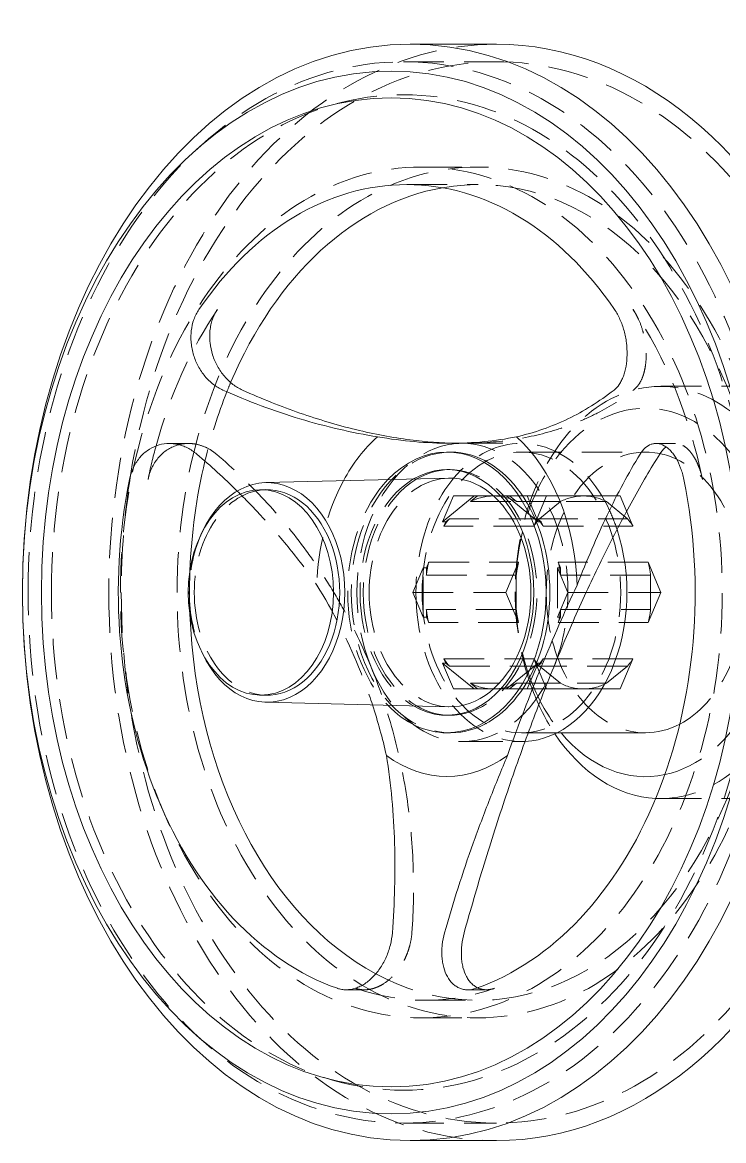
# Model space of a CAD drawing. Header units: millimetres. Extents: x -46397 to 283259, y -8690 to 23983.
# Drawn here: x -39964.6 to -39877.8, y 5236.9 to 5375.4 of the extents above; entities that cross this region are included whole.
import ezdxf

# ---------------------------------------------------------------- set-up
doc = ezdxf.new("R2010")
doc.units = ezdxf.units.MM
doc.linetypes.add('HIDDENX2', pattern=[0.75, 0.5, -0.25])

msp = doc.modelspace()

# ---------------------------------------------------------------- linework, layer by layer
at = {"color": 2, "linetype": 'Continuous', "lineweight": 0, "ltscale": 10, "extrusion": (6.89019e-16, 1, 0)}
for p, q in [((-39916.61, 5372.74, -1.5), (-39905.9, 5372.74, -1.5)), ((-39912.05, 5322.2, -1.5), (-39911.59, 5322.2, -1.5)), ((-39887.95, 5322.19, -1.5), (-39887.95, 5322.19, -1.5)), ((-39934.5, 5318.41, -1.5), (-39911.84, 5318.97, -1.5)), ((-39935.26, 5317.52, -1.5), (-39934.49, 5317.54, -1.5)), ((-39901.45, 5292.85, -1.5), (-39901.45, 5292.85, -1.5)), ((-39935.26, 5292.09, -1.5), (-39934.49, 5292.07, -1.5)), ((-39934.5, 5291.2, -1.5), (-39911.84, 5290.64, -1.5)), ((-39912.05, 5287.41, -1.5), (-39911.6, 5287.41, -1.5)), ((-39898.41, 5287.41, -1.5), (-39887.45, 5287.41, -1.5)), ((-39903.93, 5286.33, -1.5), (-39903.93, 5286.33, -1.5)), ((-39916.61, 5236.87, -1.5), (-39905.9, 5236.87, -1.5))]:
    msp.add_line(p, q, dxfattribs=at)
at = {"color": 1, "linetype": 'HIDDENX2', "lineweight": 0, "ltscale": 10, "extrusion": (6.89019e-16, 1, 0)}
for p, q in [((-39917.43, 5370.56, -1.5), (-39905.9, 5370.56, -1.5)), ((-39915.22, 5357.52, -1.5), (-39908.2, 5357.52, -1.5)), ((-39917.03, 5355.35, -1.5), (-39908.2, 5355.35, -1.5)), ((-39885.53, 5330.35, -1.5), (-39871.89, 5330.35, -1.5)), ((-39944.06, 5323.26, -1.5), (-39946.46, 5323.26, -1.5)), ((-39910.13, 5323.28, -1.5), (-39911.68, 5323.28, -1.5)), ((-39910.13, 5323.28, -1.5), (-39902.82, 5323.28, -1.5)), ((-39883.75, 5323.26, -1.5), (-39886.15, 5323.26, -1.5)), ((-39902.82, 5322.2, -1.5), (-39887.95, 5322.19, -1.5)), ((-39887.95, 5322.19, -1.5), (-39887.45, 5322.19, -1.5)), ((-39912.05, 5320.02, -1.5), (-39911.66, 5320.02, -1.5)), ((-39912.58, 5313.56, -1.5), (-39911.23, 5316.76, -1.5)), ((-39912.58, 5313.56, -1.5), (-39908.66, 5316.76, -1.5)), ((-39911.23, 5316.76, -1.5), (-39908.66, 5316.76, -1.5)), ((-39911.23, 5316.76, -1.5), (-39899.7, 5316.76, -1.5)), ((-39908.28, 5316.76, -1.5), (-39909.14, 5316.06, -1.5)), ((-39909.14, 5316.06, -1.5), (-39898, 5316.06, -1.5)), ((-39908.66, 5316.76, -1.5), (-39908.28, 5316.76, -1.5)), ((-39908.28, 5316.76, -1.5), (-39906.28, 5316.76, -1.5)), ((-39906.28, 5316.76, -1.5), (-39895.14, 5316.76, -1.5)), ((-39906.28, 5316.76, -1.5), (-39904.29, 5316.76, -1.5)), ((-39906.28, 5316.76, -1.5), (-39895.14, 5316.76, -1.5)), ((-39904.29, 5316.76, -1.5), (-39904.67, 5316.76, -1.5)), ((-39904.67, 5316.76, -1.5), (-39902.1, 5316.76, -1.5)), ((-39904.67, 5316.76, -1.5), (-39900.75, 5313.56, -1.5)), ((-39903.42, 5316.06, -1.5), (-39904.29, 5316.76, -1.5)), ((-39892.28, 5316.06, -1.5), (-39903.42, 5316.06, -1.5)), ((-39902.1, 5316.76, -1.5), (-39900.75, 5313.56, -1.5)), ((-39902.1, 5316.76, -1.5), (-39890.57, 5316.76, -1.5)), ((-39899.7, 5316.76, -1.5), (-39901.28, 5313.02, -1.5)), ((-39900.6, 5313.93, -1.5), (-39898, 5316.06, -1.5)), ((-39895.14, 5316.76, -1.5), (-39899.7, 5316.76, -1.5)), ((-39890.57, 5316.76, -1.5), (-39895.14, 5316.76, -1.5)), ((-39892.28, 5316.06, -1.5), (-39889.68, 5313.93, -1.5)), ((-39889, 5313.02, -1.5), (-39890.57, 5316.76, -1.5)), ((-39912.19, 5313.56, -1.5), (-39912.58, 5313.56, -1.5)), ((-39912.42, 5313.02, -1.5), (-39912.19, 5313.56, -1.5)), ((-39901.28, 5313.02, -1.5), (-39912.42, 5313.02, -1.5)), ((-39911.74, 5313.93, -1.5), (-39912.19, 5313.56, -1.5)), ((-39900.6, 5313.93, -1.5), (-39911.74, 5313.93, -1.5)), ((-39900.37, 5313.56, -1.5), (-39900.82, 5313.93, -1.5)), ((-39900.82, 5313.93, -1.5), (-39889.68, 5313.93, -1.5)), ((-39900.75, 5313.56, -1.5), (-39900.37, 5313.56, -1.5)), ((-39900.37, 5313.56, -1.5), (-39900.14, 5313.02, -1.5)), ((-39900.14, 5313.02, -1.5), (-39889, 5313.02, -1.5)), ((-39916.27, 5304.8, -1.5), (-39914.99, 5307.85, -1.5)), ((-39914.99, 5307.85, -1.5), (-39914.6, 5307.85, -1.5)), ((-39914.99, 5301.75, -1.5), (-39914.99, 5307.85, -1.5)), ((-39914.6, 5307.85, -1.5), (-39914.31, 5308.54, -1.5)), ((-39914.6, 5307.85, -1.5), (-39914.6, 5306.93, -1.5)), ((-39914.31, 5308.54, -1.5), (-39903.17, 5308.54, -1.5)), ((-39903.17, 5308.54, -1.5), (-39904.75, 5304.8, -1.5)), ((-39897.96, 5307.85, -1.5), (-39898.35, 5307.85, -1.5)), ((-39898.35, 5307.85, -1.5), (-39897.06, 5304.8, -1.5)), ((-39898.35, 5307.85, -1.5), (-39898.35, 5301.75, -1.5)), ((-39898.25, 5308.54, -1.5), (-39897.96, 5307.85, -1.5)), ((-39887.11, 5308.54, -1.5), (-39898.25, 5308.54, -1.5)), ((-39897.96, 5306.93, -1.5), (-39897.96, 5307.85, -1.5)), ((-39885.53, 5304.8, -1.5), (-39887.11, 5308.54, -1.5)), ((-39914.6, 5306.93, -1.5), (-39903.46, 5306.93, -1.5)), ((-39903.46, 5302.68, -1.5), (-39903.46, 5306.93, -1.5)), ((-39886.82, 5306.93, -1.5), (-39897.96, 5306.93, -1.5)), ((-39886.82, 5306.93, -1.5), (-39886.82, 5302.68, -1.5)), ((-39916.27, 5304.8, -1.5), (-39904.75, 5304.8, -1.5)), ((-39914.99, 5301.75, -1.5), (-39916.27, 5304.8, -1.5)), ((-39904.75, 5304.8, -1.5), (-39903.17, 5301.07, -1.5)), ((-39897.06, 5304.8, -1.5), (-39898.35, 5301.75, -1.5)), ((-39897.06, 5304.8, -1.5), (-39885.53, 5304.8, -1.5)), ((-39887.11, 5301.07, -1.5), (-39885.53, 5304.8, -1.5)), ((-39903.46, 5302.68, -1.5), (-39914.6, 5302.68, -1.5)), ((-39914.6, 5302.68, -1.5), (-39914.6, 5301.75, -1.5)), ((-39897.96, 5301.75, -1.5), (-39897.96, 5302.68, -1.5)), ((-39897.96, 5302.68, -1.5), (-39886.82, 5302.68, -1.5)), ((-39914.6, 5301.75, -1.5), (-39914.99, 5301.75, -1.5)), ((-39914.31, 5301.07, -1.5), (-39914.6, 5301.75, -1.5)), ((-39903.17, 5301.07, -1.5), (-39914.31, 5301.07, -1.5)), ((-39898.35, 5301.75, -1.5), (-39897.96, 5301.75, -1.5)), ((-39897.96, 5301.75, -1.5), (-39898.25, 5301.07, -1.5)), ((-39898.25, 5301.07, -1.5), (-39887.11, 5301.07, -1.5)), ((-39912.19, 5296.04, -1.5), (-39912.42, 5296.58, -1.5)), ((-39912.42, 5296.58, -1.5), (-39901.28, 5296.58, -1.5)), ((-39901.28, 5296.58, -1.5), (-39899.7, 5292.85, -1.5)), ((-39900.14, 5296.58, -1.5), (-39900.37, 5296.04, -1.5)), ((-39889, 5296.58, -1.5), (-39900.14, 5296.58, -1.5)), ((-39890.57, 5292.85, -1.5), (-39889, 5296.58, -1.5)), ((-39911.23, 5292.85, -1.5), (-39912.58, 5296.04, -1.5)), ((-39908.66, 5292.85, -1.5), (-39912.58, 5296.04, -1.5)), ((-39912.58, 5296.04, -1.5), (-39912.19, 5296.04, -1.5)), ((-39912.19, 5296.04, -1.5), (-39911.74, 5295.67, -1.5)), ((-39911.74, 5295.67, -1.5), (-39900.6, 5295.67, -1.5)), ((-39900.75, 5296.04, -1.5), (-39904.67, 5292.85, -1.5)), ((-39900.75, 5296.04, -1.5), (-39902.1, 5292.85, -1.5)), ((-39900.82, 5295.67, -1.5), (-39900.37, 5296.04, -1.5)), ((-39889.68, 5295.67, -1.5), (-39900.82, 5295.67, -1.5)), ((-39900.37, 5296.04, -1.5), (-39900.75, 5296.04, -1.5)), ((-39898, 5293.55, -1.5), (-39900.6, 5295.67, -1.5)), ((-39889.68, 5295.67, -1.5), (-39892.28, 5293.55, -1.5)), ((-39908.66, 5292.85, -1.5), (-39911.23, 5292.85, -1.5)), ((-39911.23, 5292.85, -1.5), (-39899.7, 5292.85, -1.5)), ((-39909.14, 5293.55, -1.5), (-39908.28, 5292.85, -1.5)), ((-39898, 5293.55, -1.5), (-39909.14, 5293.55, -1.5)), ((-39908.28, 5292.85, -1.5), (-39908.66, 5292.85, -1.5)), ((-39906.28, 5292.85, -1.5), (-39908.28, 5292.85, -1.5)), ((-39906.28, 5292.85, -1.5), (-39901.45, 5292.85, -1.5)), ((-39904.29, 5292.85, -1.5), (-39906.28, 5292.85, -1.5)), ((-39906.28, 5292.85, -1.5), (-39895.14, 5292.85, -1.5)), ((-39904.67, 5292.85, -1.5), (-39904.29, 5292.85, -1.5)), ((-39902.1, 5292.85, -1.5), (-39904.67, 5292.85, -1.5)), ((-39904.29, 5292.85, -1.5), (-39903.42, 5293.55, -1.5)), ((-39903.42, 5293.55, -1.5), (-39892.28, 5293.55, -1.5)), ((-39902.1, 5292.85, -1.5), (-39890.57, 5292.85, -1.5)), ((-39901.45, 5292.85, -1.5), (-39895.14, 5292.85, -1.5)), ((-39899.7, 5292.85, -1.5), (-39895.14, 5292.85, -1.5)), ((-39895.14, 5292.85, -1.5), (-39890.57, 5292.85, -1.5)), ((-39912.05, 5289.59, -1.5), (-39911.66, 5289.59, -1.5)), ((-39902.82, 5287.41, -1.5), (-39898.41, 5287.41, -1.5)), ((-39910.13, 5286.33, -1.5), (-39903.93, 5286.33, -1.5)), ((-39903.93, 5286.33, -1.5), (-39902.82, 5286.33, -1.5)), ((-39885.53, 5279.26, -1.5), (-39871.89, 5279.26, -1.5)), ((-39922.25, 5255.56, -1.5), (-39924.55, 5255.56, -1.5)), ((-39907.16, 5255.56, -1.5), (-39909.46, 5255.56, -1.5)), ((-39914.74, 5254.26, -1.5), (-39908.2, 5254.26, -1.5)), ((-39915.22, 5252.09, -1.5), (-39908.2, 5252.09, -1.5)), ((-39917.43, 5239.04, -1.5), (-39905.9, 5239.04, -1.5))]:
    msp.add_line(p, q, dxfattribs=at)
at = {"color": 1, "linetype": 'HIDDENX2', "lineweight": 0, "ltscale": 10}
for centre, major_axis, start_param, end_param in [((-39905.9, 5304.8, -1.5), (0, -65.76), -1.57079, 4.490081), ((-39905.9, 5304.8, -1.5), (0, 67.93), 0, 1.570803), ((-39917.43, 5304.8, -1.5), (0, -65.76), -1.570789783786884, 4.712395523392702), ((-39917.43, 5304.8, -1.5), (0, -61.68), -1.570789783786884, 4.712395523392702), ((-39915.22, 5304.8, -1.5), (0, -52.72), -1.570789783786884, 4.712395523392702), ((-39908.2, 5304.8, -1.5), (0, -52.72), -1.570789783786884, 4.712395523392702), ((-39908.2, 5304.8, -1.5), (0, -50.54), -0.362153, 3.26544), ((-39914.74, 5304.8, -1.5), (0, -50.54), -2.337247, -1.938214), ((-39914.74, 5304.8, -1.5), (0, 50.54), -1.290049, -0.804333), ((-39885.53, 5304.8, -1.5), (0, -25.54), -0.03637, 4.712396), ((-39908.2, 5304.8, -1.5), (0, -50.54), -2.084848, -1.898663), ((-39908.2, 5304.8, -1.5), (0, -50.54), -2.111296, -2.084848), ((-39887.45, 5304.8, -1.5), (0, -22.83), 0.148951, 4.712396), ((-39902.82, 5304.8, -1.5), (0, 18.48), -0.988088, 1.570803), ((-39914.74, 5304.8, -1.5), (0, -50.54), -1.938214, -1.85153), ((-39910.13, 5304.8, -1.5), (0, 18.48), 0.000007, 2.094402), ((-39910.13, 5304.8, -1.5), (0, 18.48), -1.661778, 0.000007), ((-39887.45, 5304.8, -1.5), (0, 17.39), -0.147066, 1.570803), ((-39911.6, 5304.8, -1.5), (0, 17.39), 0, 3.141593), ((-39902.82, 5304.8, -1.5), (0, -17.39), -1.570789783786884, 4.712395523392702), ((-39887.45, 5304.8, -1.5), (0, -17.39), 0.352221, 2.822669), ((-39911.66, 5304.8, -1.5), (0, -15.22), -0.017858, 3.159451), ((-39905.9, 5304.8, -1.5), (0, -65.76), -1.79308, -1.57079), ((-39912.05, 5304.8, -1.5), (0, -22.81), -2.222807, -1.610653), ((-39912.05, 5304.8, -1.5), (0, -17.39), -2.504308, -0.637284), ((-39912.05, 5304.8, -1.5), (0, -15.22), -2.748464, -1.57079), ((-39911.66, 5304.8, -1.5), (0, 15.22), 0.391426, 1.570803), ((-39911.66, 5304.8, -1.5), (0, 14.17), 0.017456, 1.570803), ((-39934.34, 5304.8, -1.5), (0, 12.74), 0.017456, 1.570803), ((-39906.28, 5304.8, -1.5), (0, 11.96), 0.000007, 0.345154), ((-39906.28, 5304.8, -1.5), (0, 11.96), -0.345141, 0.000007), ((-39895.14, 5304.8, -1.5), (0, 11.96), 0.000007, 0.345154), ((-39895.14, 5304.8, -1.5), (0, 11.96), -0.345141, 0.000007), ((-39902.82, 5304.8, -1.5), (0, 18.48), -1.135075, -0.988128), ((-39906.28, 5304.8, -1.5), (0, -11.96), -2.439536, -2.328821), ((-39895.14, 5304.8, -1.5), (0, -11.96), -2.439536, -2.328821), ((-39906.28, 5304.8, -1.5), (0, 11.96), -0.812759, -0.702044), ((-39895.14, 5304.8, -1.5), (0, 11.96), -0.812759, -0.702044), ((-39934.34, 5304.8, -1.5), (0, -13.61), -2.161011, -1.57079), ((-39908.2, 5304.8, -1.5), (0, -50.54), -1.624181, -1.57079), ((-39906.28, 5304.8, -1.5), (0, -11.96), -1.888621, -1.749241), ((-39895.14, 5304.8, -1.5), (0, -11.96), -1.888621, -1.749241), ((-39906.28, 5304.8, -1.5), (0, 11.96), -1.392338, -1.252959), ((-39895.14, 5304.8, -1.5), (0, 11.96), -1.392338, -1.252959), ((-39905.9, 5304.8, -1.5), (0, -67.93), -1.57079, 0), ((-39934.34, 5304.8, -1.5), (0, -13.61), -1.57079, -0.980582), ((-39908.2, 5304.8, -1.5), (0, -50.54), -1.57079, -1.517412), ((-39934.34, 5304.8, -1.5), (0, -12.74), -1.57079, -0.017456), ((-39912.05, 5304.8, -1.5), (0, -15.22), -1.57079, -0.393129), ((-39911.66, 5304.8, -1.5), (0, -15.22), -1.57079, -0.391426), ((-39911.66, 5304.8, -1.5), (0, -14.17), -1.57079, -0.017456), ((-39902.82, 5304.8, -1.5), (0, -18.48), -1.57079, 0.034605), ((-39887.45, 5304.8, -1.5), (0, -22.83), -1.57079, -1.035042), ((-39885.53, 5304.8, -1.5), (0, -25.54), -1.57079, -1.081347), ((-39887.45, 5304.8, -1.5), (0, -17.39), -1.57079, -1.219986), ((-39906.28, 5304.8, -1.5), (0, -11.96), -1.392338, -1.252959), ((-39895.14, 5304.8, -1.5), (0, -11.96), -1.392338, -1.252959), ((-39910.13, 5304.8, -1.5), (0, 18.48), -2.094389, -1.661806), ((-39906.28, 5304.8, -1.5), (0, 11.96), -1.888621, -1.749241), ((-39895.14, 5304.8, -1.5), (0, 11.96), -1.888621, -1.749241), ((-39887.45, 5304.8, -1.5), (0, -17.39), -1.219965, 0), ((-39906.28, 5304.8, -1.5), (0, -11.96), -0.812759, -0.702044), ((-39895.14, 5304.8, -1.5), (0, -11.96), -0.812759, -0.702044), ((-39906.28, 5304.8, -1.5), (0, 11.96), -2.439536, -2.328821), ((-39895.14, 5304.8, -1.5), (0, 11.96), -2.439536, -2.328821), ((-39910.13, 5304.8, -1.5), (0, -18.48), -1.047191, 0.603953), ((-39910.13, 5304.8, -1.5), (0, 18.48), -2.537594, -2.094389), ((-39906.28, 5304.8, -1.5), (0, -11.96), -0.345141, 0.000007), ((-39906.28, 5304.8, -1.5), (0, -11.96), 0.000007, 0.345154), ((-39885.53, 5304.8, -1.5), (0, -25.54), -1.081336, -0.814904), ((-39887.45, 5304.8, -1.5), (0, -22.83), -1.035032, -0.704547), ((-39895.14, 5304.8, -1.5), (0, -11.96), -0.345141, 0.000007), ((-39895.14, 5304.8, -1.5), (0, -11.96), 0.000007, 0.345154), ((-39914.74, 5304.8, -1.5), (0, -50.54), -0.242852, 0.242865)]:
    msp.add_ellipse(centre, major_axis=major_axis, ratio=0.707107, start_param=start_param, end_param=end_param, dxfattribs=at)
at = {"color": 2, "linetype": 'Continuous', "lineweight": 0, "ltscale": 10}
for centre, major_axis, ratio, start_param, end_param in [((-39916.61, 5304.8, -1.5), (0, -67.93), 0.707107, -1.570789783786884, 4.712395523392702), ((-39905.9, 5304.8, -1.5), (0, -67.93), 0.707107, 0, 3.141593), ((-39918.96, 5304.8, -1.5), (0, -64.61), 0.707107, -1.570789783786884, 4.712395523392702), ((-39918.96, 5304.8, -1.5), (0, -61.28), 0.707107, -1.570789783786884, 4.712395523392702), ((-39908.2, 5304.8, -1.5), (0, 50.54), 0.707107, 0.123848, 1.030297), ((-39912.05, 5304.8, -1.5), (0, -22.81), 0.707107, -2.578124, -2.222807), ((-39912.05, 5304.8, -1.5), (0, -17.39), 0.707107, 0.000007, 3.778877), ((-39912.05, 5304.8, -1.5), (0, 22.81), 0.707107, -1.530926, -0.563456), ((-39912.05, 5304.8, -1.5), (0, -15.22), 0.707107, -0.393129, 3.534722), ((-39911.6, 5304.8, -1.5), (0, -17.39), 0.707107, 0.000007, 3.141593), ((-39887.45, 5304.8, -1.5), (0, 17.39), 0.707107, -0.318923, -0.147066), ((-39908.2, 5304.8, -1.5), (0, -50.54), 0.707107, -1.898663, -1.624181), ((-39911.66, 5304.8, -1.5), (0, 15.22), 0.707107, 0.017858, 0.391426), ((-39905.89, 5304.8, -1.5), (0, -65.77), 0.707108, -1.793105, -1.79308), ((-39934.34, 5304.8, -1.5), (0, -13.61), 0.707107, -0.980582, 4.122174), ((-39911.66, 5304.8, -1.5), (0, -14.17), 0.707107, -0.017456, 3.159049), ((-39935.1, 5304.8, -1.5), (0, -12.72), 0.707107, -1.570789783786884, 4.712395523392702), ((-39934.34, 5304.8, -1.5), (0, -12.74), 0.707107, -0.017456, 3.159049), ((-39902.82, 5304.81, -1.5), (0, 18.48), 0.707105, -0.98813, -0.98809), ((-39902.82, 5304.8, -1.5), (0, -18.48), 0.707107, 0.034605, 2.006518), ((-39908.2, 5304.8, -1.5), (0, -50.54), 0.707107, -1.517412, -0.362153), ((-39910.1, 5304.8, -1.5), (12.98, -1.68), 0.00001, 0.000001, 0.000029), ((-39887.44, 5304.81, -1.5), (-11.56, -5.98), 0.000007, -0.000002, 0.00002), ((-39885.71, 5304.8, -1.5), (-15.76, -12), 0.000003, -0.000001, 0.00001), ((-39887.21, 5304.83, -1.5), (-14.12, -11.67), 0.000003, -0.000001, 0.000009), ((-39912.05, 5304.8, -1.5), (0, -17.39), 0.707107, -0.637284, 0.000007), ((-39911.66, 5304.8, -1.5), (0, -15.22), 0.707107, -0.391426, -0.017858), ((-39910.12, 5304.8, -1.5), (0.02, 18.48), 0.706809, -2.53703, -2.536984), ((-39887.45, 5304.8, -1.5), (0, -17.39), 0.707107, 0, 0.352221), ((-39911.6, 5304.86, -1.5), (0, -17.45), 0.000001, 0, 0.000007), ((-39885.53, 5304.8, -1.5), (0, -25.54), 0.707107, -0.814904, -0.03637), ((-39887.45, 5304.8, -1.5), (0, -22.83), 0.707107, -0.704547, 0.148951), ((-39912.05, 5304.8, -1.5), (0, -22.81), 0.707107, -0.483729, 0.483742)]:
    msp.add_ellipse(centre, major_axis=major_axis, ratio=ratio, start_param=start_param, end_param=end_param, dxfattribs=at)
at = {"color": 2, "linetype": 'Continuous', "lineweight": 0, "ltscale": 10, "extrusion": (0, 0, -1)}
for major_axis, start_param, end_param in [((0, 50.54), -0.804346, 0.804333), ((0, -50.54), 0.242852, 1.85153), ((0, -50.54), -1.851543, -0.242865)]:
    msp.add_ellipse((-39917.03, 5304.8, -1.5), major_axis=major_axis, ratio=0.707107, start_param=start_param, end_param=end_param, dxfattribs=at)
at = {"color": 2, "linetype": 'Continuous', "lineweight": 0, "ltscale": 10}
for points, knots in [([(-39939.8, 5329.87, -1.5), (-39940.22, 5330.05, -1.5), (-39940.61, 5330.29, -1.5), (-39941.36, 5330.87, -1.5), (-39941.71, 5331.21, -1.5), (-39942.18, 5331.77, -1.5), (-39942.33, 5331.97, -1.5), (-39942.61, 5332.38, -1.5), (-39942.74, 5332.6, -1.5), (-39943.1, 5333.27, -1.5), (-39943.29, 5333.73, -1.5), (-39943.51, 5334.47, -1.5), (-39943.58, 5334.72, -1.5), (-39943.67, 5335.22, -1.5), (-39943.71, 5335.47, -1.5), (-39943.76, 5335.97, -1.5), (-39943.77, 5336.22, -1.5), (-39943.77, 5336.73, -1.5), (-39943.75, 5336.98, -1.5), (-39943.67, 5337.71, -1.5), (-39943.56, 5338.18, -1.5), (-39943.32, 5338.85, -1.5), (-39943.23, 5339.07, -1.5), (-39943.02, 5339.48, -1.5), (-39942.91, 5339.67, -1.5), (-39942.78, 5339.86, -1.5)], [0.00000022, 0.00000022, 0.00000022, 0.00000022, 0.00140341, 0.00140341, 0.00280661, 0.00280661, 0.00350821, 0.00350821, 0.00420981, 0.00420981, 0.005613, 0.005613, 0.0063146, 0.0063146, 0.0070162, 0.0070162, 0.00771779, 0.00771779, 0.00841939, 0.00841939, 0.00982259, 0.00982259, 0.01052419, 0.01052419, 0.01122578, 0.01122578, 0.01122578, 0.01122578]), ([(-39940.49, 5339.86, -1.5), (-39940.74, 5339.49, -1.5), (-39940.94, 5339.08, -1.5), (-39941.18, 5338.41, -1.5), (-39941.24, 5338.18, -1.5), (-39941.35, 5337.71, -1.5), (-39941.38, 5337.47, -1.5), (-39941.43, 5336.98, -1.5), (-39941.44, 5336.73, -1.5), (-39941.44, 5336.23, -1.5), (-39941.43, 5335.97, -1.5), (-39941.34, 5335.22, -1.5), (-39941.23, 5334.72, -1.5), (-39940.92, 5333.74, -1.5), (-39940.71, 5333.27, -1.5), (-39940.35, 5332.6, -1.5), (-39940.21, 5332.39, -1.5), (-39939.93, 5331.97, -1.5), (-39939.78, 5331.77, -1.5), (-39939.46, 5331.4, -1.5), (-39939.29, 5331.22, -1.5), (-39938.94, 5330.89, -1.5), (-39938.75, 5330.73, -1.5), (-39938.19, 5330.29, -1.5), (-39937.79, 5330.05, -1.5), (-39937.38, 5329.87, -1.5)], [0.00000027, 0.00000027, 0.00000027, 0.00000027, 0.00140785, 0.00140785, 0.00211163, 0.00211163, 0.00281542, 0.00281542, 0.00351921, 0.00351921, 0.00422299, 0.00422299, 0.00563057, 0.00563057, 0.00703814, 0.00703814, 0.00774193, 0.00774193, 0.00844572, 0.00844572, 0.0091495, 0.0091495, 0.00985329, 0.00985329, 0.01126086, 0.01126086, 0.01126086, 0.01126086]), ([(-39891.29, 5339.86, -1.5), (-39891.03, 5339.49, -1.5), (-39890.81, 5339.08, -1.5), (-39890.51, 5338.42, -1.5), (-39890.42, 5338.18, -1.5), (-39890.25, 5337.71, -1.5), (-39890.18, 5337.47, -1.5), (-39890.04, 5336.99, -1.5), (-39889.98, 5336.74, -1.5), (-39889.88, 5336.23, -1.5), (-39889.84, 5335.98, -1.5), (-39889.75, 5335.22, -1.5), (-39889.72, 5334.72, -1.5), (-39889.74, 5333.74, -1.5), (-39889.78, 5333.27, -1.5), (-39889.9, 5332.6, -1.5), (-39889.95, 5332.38, -1.5), (-39890.06, 5331.97, -1.5), (-39890.12, 5331.77, -1.5), (-39890.26, 5331.4, -1.5), (-39890.34, 5331.22, -1.5), (-39890.51, 5330.88, -1.5), (-39890.6, 5330.73, -1.5), (-39890.89, 5330.29, -1.5), (-39891.11, 5330.05, -1.5), (-39891.35, 5329.87, -1.5)], [0.00000027, 0.00000027, 0.00000027, 0.00000027, 0.0014039, 0.0014039, 0.00210571, 0.00210571, 0.00280752, 0.00280752, 0.00350933, 0.00350933, 0.00421114, 0.00421114, 0.00561476, 0.00561476, 0.00701838, 0.00701838, 0.00772019, 0.00772019, 0.008422, 0.008422, 0.00912382, 0.00912382, 0.00982563, 0.00982563, 0.01122925, 0.01122925, 0.01122925, 0.01122925]), ([(-39920.66, 5324.09, -1.5), (-39922.23, 5324.34, -1.5), (-39923.83, 5324.66, -1.5), (-39927.03, 5325.4, -1.5), (-39928.64, 5325.82, -1.5), (-39931.87, 5326.8, -1.5), (-39933.48, 5327.34, -1.5), (-39936.66, 5328.52, -1.5), (-39938.24, 5329.17, -1.5), (-39939.8, 5329.87, -1.5)], [0.0439983, 0.0439983, 0.0439983, 0.0439983, 0.04937679, 0.04937679, 0.05475527, 0.05475527, 0.06013376, 0.06013376, 0.06551224, 0.06551224, 0.06551224, 0.06551224]), ([(-39937.38, 5329.87, -1.5), (-39934.98, 5328.79, -1.5), (-39932.61, 5327.85, -1.5), (-39927.93, 5326.22, -1.5), (-39925.62, 5325.53, -1.5), (-39921.06, 5324.42, -1.5), (-39918.81, 5323.99, -1.5), (-39914.64, 5323.46, -1.5), (-39912.74, 5323.32, -1.5), (-39910.9, 5323.29, -1.5)], [0.00000022, 0.00000022, 0.00000022, 0.00000022, 0.00810936, 0.00810936, 0.0162185, 0.0162185, 0.02432765, 0.02432765, 0.03143356, 0.03143356, 0.03143356, 0.03143356]), ([(-39891.35, 5329.87, -1.5), (-39893.19, 5328.46, -1.5), (-39895.09, 5327.27, -1.5), (-39898.08, 5325.82, -1.5), (-39899.11, 5325.4, -1.5), (-39901.21, 5324.66, -1.5), (-39902.3, 5324.34, -1.5), (-39903.43, 5324.09, -1.5)], [0.00000022, 0.00000022, 0.00000022, 0.00000022, 0.01074431, 0.01074431, 0.01611636, 0.01611636, 0.02148841, 0.02148841, 0.02148841, 0.02148841]), ([(-39951.37, 5318.81, -1.5), (-39951.27, 5319.3, -1.5), (-39951.12, 5319.77, -1.5), (-39950.82, 5320.43, -1.5), (-39950.7, 5320.65, -1.5), (-39950.45, 5321.05, -1.5), (-39950.32, 5321.24, -1.5), (-39950.03, 5321.6, -1.5), (-39949.88, 5321.77, -1.5), (-39949.55, 5322.09, -1.5), (-39949.37, 5322.23, -1.5), (-39948.83, 5322.63, -1.5), (-39948.44, 5322.83, -1.5), (-39947.62, 5323.13, -1.5), (-39947.2, 5323.22, -1.5), (-39946.55, 5323.26, -1.5), (-39946.33, 5323.26, -1.5), (-39945.9, 5323.23, -1.5), (-39945.68, 5323.2, -1.5), (-39945.25, 5323.11, -1.5), (-39945.04, 5323.05, -1.5), (-39944.61, 5322.9, -1.5), (-39944.4, 5322.81, -1.5), (-39943.79, 5322.51, -1.5), (-39943.4, 5322.25, -1.5), (-39943.04, 5321.94, -1.5)], [0.00000021, 0.00000021, 0.00000021, 0.00000021, 0.00140383, 0.00140383, 0.00210564, 0.00210564, 0.00280745, 0.00280745, 0.00350926, 0.00350926, 0.00421107, 0.00421107, 0.00561469, 0.00561469, 0.00701831, 0.00701831, 0.00772012, 0.00772012, 0.00842194, 0.00842194, 0.00912375, 0.00912375, 0.00982556, 0.00982556, 0.01122918, 0.01122918, 0.01122918, 0.01122918]), ([(-39945.26, 5323.11, -1.5), (-39945.39, 5323.07, -1.5), (-39945.53, 5323.03, -1.5), (-39945.87, 5322.91, -1.5), (-39946.07, 5322.82, -1.5), (-39946.47, 5322.62, -1.5), (-39946.66, 5322.5, -1.5), (-39947.03, 5322.24, -1.5), (-39947.21, 5322.1, -1.5), (-39947.54, 5321.78, -1.5), (-39947.7, 5321.61, -1.5), (-39948.15, 5321.07, -1.5), (-39948.41, 5320.67, -1.5), (-39948.72, 5320, -1.5), (-39948.81, 5319.77, -1.5), (-39948.97, 5319.3, -1.5), (-39949.03, 5319.06, -1.5), (-39949.08, 5318.81, -1.5)], [0.005182027, 0.005182027, 0.005182027, 0.005182027, 0.005628643, 0.005628643, 0.006332191, 0.006332191, 0.007035739, 0.007035739, 0.007739287, 0.007739287, 0.008442835, 0.008442835, 0.009849932, 0.009849932, 0.01055348, 0.01055348, 0.011257028, 0.011257028, 0.011257028, 0.011257028]), ([(-39888.12, 5321.94, -1.5), (-39887.93, 5322.25, -1.5), (-39887.72, 5322.51, -1.5), (-39887.26, 5322.91, -1.5), (-39887.01, 5323.07, -1.5), (-39886.62, 5323.2, -1.5), (-39886.49, 5323.23, -1.5), (-39886.23, 5323.26, -1.5), (-39886.09, 5323.26, -1.5), (-39885.68, 5323.22, -1.5), (-39885.41, 5323.13, -1.5), (-39885.01, 5322.91, -1.5), (-39884.87, 5322.82, -1.5), (-39884.61, 5322.61, -1.5), (-39884.48, 5322.5, -1.5), (-39884.23, 5322.24, -1.5), (-39884.11, 5322.09, -1.5), (-39883.88, 5321.78, -1.5), (-39883.76, 5321.61, -1.5), (-39883.44, 5321.06, -1.5), (-39883.26, 5320.66, -1.5), (-39883.01, 5320, -1.5), (-39882.94, 5319.77, -1.5), (-39882.8, 5319.3, -1.5), (-39882.74, 5319.06, -1.5), (-39882.69, 5318.81, -1.5)], [0.00000026, 0.00000026, 0.00000026, 0.00000026, 0.00140345, 0.00140345, 0.00280665, 0.00280665, 0.00350825, 0.00350825, 0.00420985, 0.00420985, 0.00561304, 0.00561304, 0.00631464, 0.00631464, 0.00701624, 0.00701624, 0.00771783, 0.00771783, 0.00841943, 0.00841943, 0.00982263, 0.00982263, 0.01052422, 0.01052422, 0.01122582, 0.01122582, 0.01122582, 0.01122582]), ([(-39884.91, 5322.84, -1.5), (-39884.96, 5322.8, -1.5), (-39885.01, 5322.76, -1.5), (-39885.29, 5322.51, -1.5), (-39885.5, 5322.25, -1.5), (-39885.69, 5321.94, -1.5)], [0.009541532, 0.009541532, 0.009541532, 0.009541532, 0.00985322, 0.00985322, 0.011260794, 0.011260794, 0.011260794, 0.011260794]), ([(-39885.69, 5321.94, -1.5), (-39886.8, 5320.15, -1.5), (-39887.91, 5318.25, -1.5), (-39890.12, 5314.26, -1.5), (-39891.23, 5312.16, -1.5), (-39893.43, 5307.75, -1.5), (-39894.52, 5305.44, -1.5), (-39896.71, 5300.6, -1.5), (-39897.77, 5298.11, -1.5), (-39898.81, 5295.56, -1.5)], [0.00000026, 0.00000026, 0.00000026, 0.00000026, 0.0081094, 0.0081094, 0.01621855, 0.01621855, 0.02432769, 0.02432769, 0.03243683, 0.03243683, 0.03243683, 0.03243683]), ([(-39895.93, 5305.71, -1.5), (-39895.32, 5307.25, -1.5), (-39894.71, 5308.73, -1.5), (-39893.48, 5311.61, -1.5), (-39892.85, 5313.01, -1.5), (-39890.92, 5317.06, -1.5), (-39889.57, 5319.58, -1.5), (-39888.12, 5321.94, -1.5)], [0.00000123, 0.00000123, 0.00000123, 0.00000123, 0.00537328, 0.00537328, 0.01074533, 0.01074533, 0.02148942, 0.02148942, 0.02148942, 0.02148942]), ([(-39898.81, 5295.56, -1.5), (-39899.85, 5293.02, -1.5), (-39900.87, 5290.42, -1.5), (-39902.84, 5285.08, -1.5), (-39903.8, 5282.36, -1.5), (-39905.21, 5278.17, -1.5), (-39905.67, 5276.77, -1.5), (-39906.57, 5273.96, -1.5), (-39907.01, 5272.55, -1.5), (-39908.3, 5268.31, -1.5), (-39909.13, 5265.47, -1.5), (-39909.92, 5262.6, -1.5)], [0.03243683, 0.03243683, 0.03243683, 0.03243683, 0.04053389, 0.04053389, 0.04863095, 0.04863095, 0.05267947, 0.05267947, 0.056728, 0.056728, 0.06482506, 0.06482506, 0.06482506, 0.06482506]), ([(-39919.55, 5284.61, -1.5), (-39919.25, 5282.82, -1.5), (-39919.02, 5281, -1.5), (-39918.7, 5277.37, -1.5), (-39918.59, 5275.54, -1.5), (-39918.44, 5270.04, -1.5), (-39918.54, 5266.34, -1.5), (-39918.81, 5262.6, -1.5)], [0.04402767, 0.04402767, 0.04402767, 0.04402767, 0.04943433, 0.04943433, 0.054841, 0.054841, 0.06565433, 0.06565433, 0.06565433, 0.06565433]), ([(-39912.34, 5262.6, -1.5), (-39911.3, 5266.34, -1.5), (-39910.11, 5270.05, -1.5), (-39908.47, 5274.64, -1.5), (-39908.13, 5275.56, -1.5), (-39907.44, 5277.39, -1.5), (-39907.09, 5278.31, -1.5), (-39906.02, 5281.04, -1.5), (-39905.28, 5282.83, -1.5), (-39904.54, 5284.61, -1.5)], [-0.04421542, -0.04421542, -0.04421542, -0.04421542, -0.03340233, -0.03340233, -0.03069906, -0.03069906, -0.02799578, -0.02799578, -0.02258924, -0.02258924, -0.02258924, -0.02258924]), ([(-39918.81, 5262.6, -1.5), (-39918.85, 5262.11, -1.5), (-39918.93, 5261.62, -1.5), (-39919.18, 5260.63, -1.5), (-39919.34, 5260.14, -1.5), (-39919.65, 5259.44, -1.5), (-39919.76, 5259.21, -1.5), (-39920, 5258.77, -1.5), (-39920.13, 5258.55, -1.5), (-39920.54, 5257.92, -1.5), (-39920.84, 5257.54, -1.5), (-39921.34, 5257.03, -1.5), (-39921.51, 5256.87, -1.5), (-39921.86, 5256.58, -1.5), (-39922.04, 5256.44, -1.5), (-39922.41, 5256.2, -1.5), (-39922.6, 5256.09, -1.5), (-39922.98, 5255.91, -1.5), (-39923.17, 5255.83, -1.5), (-39923.75, 5255.63, -1.5), (-39924.14, 5255.57, -1.5), (-39924.71, 5255.56, -1.5), (-39924.9, 5255.58, -1.5), (-39925.27, 5255.64, -1.5), (-39925.45, 5255.68, -1.5), (-39925.63, 5255.74, -1.5)], [0.00000021, 0.00000021, 0.00000021, 0.00000021, 0.0014034, 0.0014034, 0.0028066, 0.0028066, 0.00350819, 0.00350819, 0.00420979, 0.00420979, 0.00561299, 0.00561299, 0.00631458, 0.00631458, 0.00701618, 0.00701618, 0.00771778, 0.00771778, 0.00841938, 0.00841938, 0.00982257, 0.00982257, 0.01052417, 0.01052417, 0.01122577, 0.01122577, 0.01122577, 0.01122577]), ([(-39908.44, 5255.74, -1.5), (-39908.79, 5255.62, -1.5), (-39909.14, 5255.56, -1.5), (-39909.65, 5255.56, -1.5), (-39909.82, 5255.58, -1.5), (-39910.15, 5255.65, -1.5), (-39910.31, 5255.7, -1.5), (-39910.62, 5255.82, -1.5), (-39910.76, 5255.9, -1.5), (-39911.05, 5256.09, -1.5), (-39911.19, 5256.2, -1.5), (-39911.58, 5256.56, -1.5), (-39911.8, 5256.85, -1.5), (-39912.19, 5257.54, -1.5), (-39912.34, 5257.92, -1.5), (-39912.51, 5258.55, -1.5), (-39912.55, 5258.76, -1.5), (-39912.63, 5259.21, -1.5), (-39912.65, 5259.44, -1.5), (-39912.68, 5259.9, -1.5), (-39912.69, 5260.14, -1.5), (-39912.67, 5260.63, -1.5), (-39912.66, 5260.87, -1.5), (-39912.58, 5261.61, -1.5), (-39912.48, 5262.11, -1.5), (-39912.34, 5262.6, -1.5)], [0.0000002, 0.0000002, 0.0000002, 0.0000002, 0.00140382, 0.00140382, 0.00210564, 0.00210564, 0.00280745, 0.00280745, 0.00350926, 0.00350926, 0.00421107, 0.00421107, 0.00561469, 0.00561469, 0.00701831, 0.00701831, 0.00772012, 0.00772012, 0.00842193, 0.00842193, 0.00912374, 0.00912374, 0.00982555, 0.00982555, 0.01122917, 0.01122917, 0.01122917, 0.01122917]), ([(-39909.92, 5262.6, -1.5), (-39910.05, 5262.11, -1.5), (-39910.15, 5261.61, -1.5), (-39910.26, 5260.63, -1.5), (-39910.28, 5260.14, -1.5), (-39910.24, 5259.44, -1.5), (-39910.22, 5259.21, -1.5), (-39910.16, 5258.77, -1.5), (-39910.11, 5258.55, -1.5), (-39909.96, 5257.92, -1.5), (-39909.81, 5257.54, -1.5), (-39909.54, 5257.04, -1.5), (-39909.44, 5256.87, -1.5), (-39909.22, 5256.58, -1.5), (-39909.11, 5256.45, -1.5), (-39908.86, 5256.2, -1.5), (-39908.73, 5256.1, -1.5), (-39908.48, 5255.93, -1.5), (-39908.37, 5255.86, -1.5), (-39908.26, 5255.81, -1.5)], [0.000000205, 0.000000205, 0.000000205, 0.000000205, 0.001407301, 0.001407301, 0.002814397, 0.002814397, 0.003517945, 0.003517945, 0.004221493, 0.004221493, 0.005628589, 0.005628589, 0.006332137, 0.006332137, 0.007035685, 0.007035685, 0.007739233, 0.007739233, 0.008285886, 0.008285886, 0.008285886, 0.008285886])]:
    msp.add_open_spline(points, degree=3, knots=knots, dxfattribs=at)
at = {"color": 1, "linetype": 'HIDDENX2', "lineweight": 0, "ltscale": 10}
for points, knots in [([(-39888.93, 5329.87, -1.5), (-39888.69, 5330.05, -1.5), (-39888.47, 5330.29, -1.5), (-39888.08, 5330.87, -1.5), (-39887.91, 5331.21, -1.5), (-39887.71, 5331.77, -1.5), (-39887.65, 5331.97, -1.5), (-39887.55, 5332.38, -1.5), (-39887.5, 5332.6, -1.5), (-39887.4, 5333.27, -1.5), (-39887.36, 5333.73, -1.5), (-39887.36, 5334.46, -1.5), (-39887.37, 5334.71, -1.5), (-39887.41, 5335.22, -1.5), (-39887.44, 5335.47, -1.5), (-39887.51, 5335.97, -1.5), (-39887.55, 5336.22, -1.5), (-39887.66, 5336.72, -1.5), (-39887.72, 5336.97, -1.5), (-39887.93, 5337.71, -1.5), (-39888.1, 5338.18, -1.5), (-39888.41, 5338.85, -1.5), (-39888.52, 5339.07, -1.5), (-39888.75, 5339.48, -1.5), (-39888.87, 5339.67, -1.5), (-39889, 5339.86, -1.5)], [0.00000022, 0.00000022, 0.00000022, 0.00000022, 0.00140731, 0.00140731, 0.00281441, 0.00281441, 0.00351796, 0.00351796, 0.00422151, 0.00422151, 0.0056286, 0.0056286, 0.00633215, 0.00633215, 0.0070357, 0.0070357, 0.00773925, 0.00773925, 0.0084428, 0.0084428, 0.00984989, 0.00984989, 0.01055344, 0.01055344, 0.01125699, 0.01125699, 0.01125699, 0.01125699]), ([(-39910.13, 5323.28, -1.5), (-39908.05, 5323.28, -1.5), (-39906.05, 5323.42, -1.5), (-39902.17, 5323.98, -1.5), (-39900.31, 5324.4, -1.5), (-39897.61, 5325.24, -1.5), (-39896.74, 5325.55, -1.5), (-39895.05, 5326.24, -1.5), (-39894.22, 5326.62, -1.5), (-39891.83, 5327.85, -1.5), (-39890.33, 5328.8, -1.5), (-39888.93, 5329.87, -1.5)], [0.03243679, 0.03243679, 0.03243679, 0.03243679, 0.04053385, 0.04053385, 0.04863091, 0.04863091, 0.05267943, 0.05267943, 0.05672796, 0.05672796, 0.06482502, 0.06482502, 0.06482502, 0.06482502]), ([(-39940.61, 5321.94, -1.5), (-39940.98, 5322.25, -1.5), (-39941.37, 5322.51, -1.5), (-39942.19, 5322.91, -1.5), (-39942.62, 5323.07, -1.5), (-39943.27, 5323.2, -1.5), (-39943.49, 5323.23, -1.5), (-39943.93, 5323.26, -1.5), (-39944.15, 5323.26, -1.5), (-39944.68, 5323.23, -1.5), (-39944.97, 5323.18, -1.5), (-39945.26, 5323.11, -1.5)], [0.000000258, 0.000000258, 0.000000258, 0.000000258, 0.001407355, 0.001407355, 0.002814451, 0.002814451, 0.003517999, 0.003517999, 0.004221547, 0.004221547, 0.005182027, 0.005182027, 0.005182027, 0.005182027]), ([(-39880.4, 5318.81, -1.5), (-39880.5, 5319.31, -1.5), (-39880.63, 5319.77, -1.5), (-39880.87, 5320.43, -1.5), (-39880.96, 5320.65, -1.5), (-39881.14, 5321.06, -1.5), (-39881.24, 5321.25, -1.5), (-39881.45, 5321.61, -1.5), (-39881.56, 5321.78, -1.5), (-39881.78, 5322.09, -1.5), (-39881.9, 5322.24, -1.5), (-39882.26, 5322.63, -1.5), (-39882.51, 5322.83, -1.5), (-39883.03, 5323.13, -1.5), (-39883.3, 5323.22, -1.5), (-39883.69, 5323.26, -1.5), (-39883.82, 5323.26, -1.5), (-39884.08, 5323.23, -1.5), (-39884.21, 5323.2, -1.5), (-39884.46, 5323.11, -1.5), (-39884.59, 5323.05, -1.5), (-39884.77, 5322.94, -1.5), (-39884.84, 5322.89, -1.5), (-39884.91, 5322.84, -1.5)], [0.000000205, 0.000000205, 0.000000205, 0.000000205, 0.001407779, 0.001407779, 0.002111565, 0.002111565, 0.002815352, 0.002815352, 0.003519139, 0.003519139, 0.004222926, 0.004222926, 0.005630499, 0.005630499, 0.007038073, 0.007038073, 0.00774186, 0.00774186, 0.008445646, 0.008445646, 0.009149433, 0.009149433, 0.009541532, 0.009541532, 0.009541532, 0.009541532]), ([(-39921.45, 5295.56, -1.5), (-39922.48, 5298.11, -1.5), (-39923.67, 5300.58, -1.5), (-39925.68, 5304.19, -1.5), (-39926.39, 5305.37, -1.5), (-39927.87, 5307.68, -1.5), (-39928.64, 5308.81, -1.5), (-39931.05, 5312.13, -1.5), (-39932.79, 5314.24, -1.5), (-39936.53, 5318.26, -1.5), (-39938.52, 5320.16, -1.5), (-39940.61, 5321.94, -1.5)], [0.03241647, 0.03241647, 0.03241647, 0.03241647, 0.04048044, 0.04048044, 0.04451242, 0.04451242, 0.04854441, 0.04854441, 0.05660837, 0.05660837, 0.06467234, 0.06467234, 0.06467234, 0.06467234]), ([(-39938.03, 5317.36, -1.5), (-39937.04, 5316.39, -1.5), (-39936.07, 5315.38, -1.5), (-39933.87, 5313.01, -1.5), (-39932.67, 5311.61, -1.5), (-39930.34, 5308.73, -1.5), (-39929.22, 5307.25, -1.5), (-39928.16, 5305.71, -1.5)], [0.00665292, 0.00665292, 0.00665292, 0.00665292, 0.01074435, 0.01074435, 0.0161164, 0.0161164, 0.02148845, 0.02148845, 0.02148845, 0.02148845]), ([(-39928.16, 5305.71, -1.5), (-39926.15, 5302.47, -1.5), (-39923.67, 5297.6, -1.5), (-39921.79, 5292.46, -1.5), (-39921.27, 5290.87, -1.5)], [0.00000231, 0.00000231, 0.00000231, 0.00000231, 0.01121163, 0.01611377, 0.01611377, 0.01611377, 0.01611377]), ([(-39916.39, 5262.6, -1.5), (-39916.18, 5265.47, -1.5), (-39916.14, 5268.3, -1.5), (-39916.35, 5273.93, -1.5), (-39916.61, 5276.71, -1.5), (-39917.45, 5282.23, -1.5), (-39918.02, 5284.96, -1.5), (-39919.51, 5290.37, -1.5), (-39920.4, 5293.01, -1.5), (-39921.45, 5295.56, -1.5)], [0.00000021, 0.00000021, 0.00000021, 0.00000021, 0.00810427, 0.00810427, 0.01620834, 0.01620834, 0.0243124, 0.0243124, 0.03241647, 0.03241647, 0.03241647, 0.03241647]), ([(-39923.34, 5255.74, -1.5), (-39922.98, 5255.62, -1.5), (-39922.61, 5255.56, -1.5), (-39922.03, 5255.56, -1.5), (-39921.84, 5255.58, -1.5), (-39921.44, 5255.65, -1.5), (-39921.25, 5255.7, -1.5), (-39920.85, 5255.83, -1.5), (-39920.66, 5255.9, -1.5), (-39920.27, 5256.09, -1.5), (-39920.07, 5256.2, -1.5), (-39919.51, 5256.56, -1.5), (-39919.15, 5256.86, -1.5), (-39918.47, 5257.54, -1.5), (-39918.16, 5257.92, -1.5), (-39917.74, 5258.54, -1.5), (-39917.6, 5258.76, -1.5), (-39917.36, 5259.21, -1.5), (-39917.24, 5259.44, -1.5), (-39917.03, 5259.9, -1.5), (-39916.94, 5260.14, -1.5), (-39916.77, 5260.62, -1.5), (-39916.7, 5260.87, -1.5), (-39916.51, 5261.61, -1.5), (-39916.43, 5262.11, -1.5), (-39916.39, 5262.6, -1.5)], [0.0000002, 0.0000002, 0.0000002, 0.0000002, 0.00140778, 0.00140778, 0.00211156, 0.00211156, 0.00281535, 0.00281535, 0.00351914, 0.00351914, 0.00422292, 0.00422292, 0.0056305, 0.0056305, 0.00703807, 0.00703807, 0.00774186, 0.00774186, 0.00844564, 0.00844564, 0.00914943, 0.00914943, 0.00985322, 0.00985322, 0.01126079, 0.01126079, 0.01126079, 0.01126079]), ([(-39908.26, 5255.81, -1.5), (-39908.22, 5255.79, -1.5), (-39908.19, 5255.78, -1.5), (-39907.85, 5255.63, -1.5), (-39907.53, 5255.57, -1.5), (-39907.02, 5255.56, -1.5), (-39906.85, 5255.58, -1.5), (-39906.5, 5255.64, -1.5), (-39906.32, 5255.68, -1.5), (-39906.15, 5255.74, -1.5)], [0.008285886, 0.008285886, 0.008285886, 0.008285886, 0.008442781, 0.008442781, 0.009849877, 0.009849877, 0.010553425, 0.010553425, 0.011256973, 0.011256973, 0.011256973, 0.011256973])]:
    msp.add_open_spline(points, degree=3, knots=knots, dxfattribs=at)
at = {"color": 2, "linetype": 'Continuous', "lineweight": 0, "ltscale": 10}
for points in [[(-39903.43, 5324.09, -1.5), (-39906.05, 5323.55, -1.5), (-39911.55, 5323.02, -1.5), (-39917.54, 5323.55, -1.5), (-39920.66, 5324.09, -1.5)], [(-39943.04, 5321.94, -1.5), (-39941.32, 5320.48, -1.5), (-39939.65, 5318.96, -1.5), (-39938.03, 5317.36, -1.5)], [(-39904.54, 5284.61, -1.5), (-39903.19, 5288.4, -1.5), (-39900.4, 5295.7, -1.5), (-39897.45, 5302.47, -1.5), (-39895.93, 5305.71, -1.5)], [(-39921.27, 5290.87, -1.5), (-39920.61, 5288.83, -1.5), (-39920.03, 5286.74, -1.5), (-39919.55, 5284.61, -1.5)]]:
    msp.add_open_spline(points, degree=3, dxfattribs=at)
at = {"color": 1, "linetype": 'HIDDENX2', "lineweight": 0, "ltscale": 10}
msp.add_open_spline([(-39910.9, 5323.29, -1.5), (-39910.65, 5323.28, -1.5), (-39910.39, 5323.28, -1.5), (-39910.13, 5323.28, -1.5)], degree=3, dxfattribs=at)

doc.saveas('drawing.dxf')
